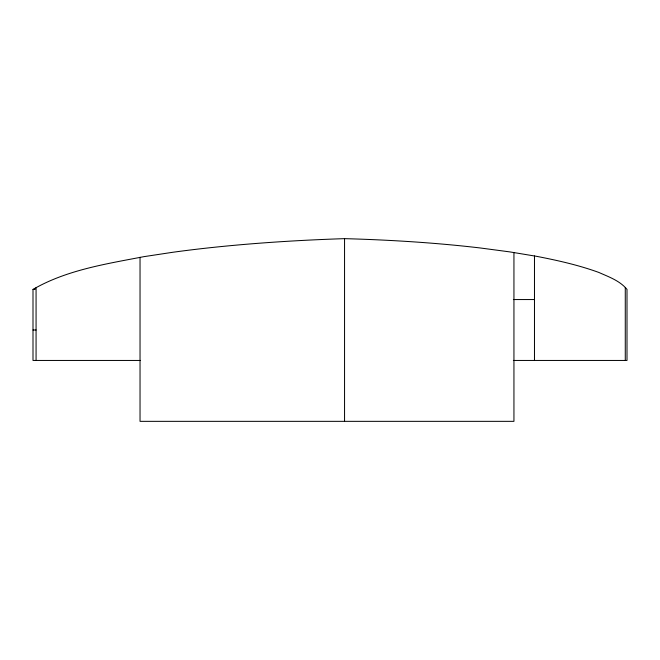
<?xml version="1.0" encoding="UTF-8"?>
<svg xmlns="http://www.w3.org/2000/svg" width="660" height="660" viewBox="0 0 660 660"><rect width="100%" height="100%" fill="white"/><g stroke="black" fill="none" stroke-linecap="round" stroke-linejoin="round"><path stroke-width="0.99" d="M140.464 360.451L33 360.451L33 289.402C66.718 269.923 106.161 263.942 143.88 256.658L172.788 252.277A394.325 69.316 0 0 1 344.545 238.648A333.094 58.559 0 0 1 480.315 247.978L509.718 251.881L536.563 256.327C557.609 260.395 578.581 265.097 598.76 272.415C608.751 276.862 619.831 280.706 627 289.402L627 360.451L513.373 360.451M33 289.402L35.046 289.402M513.373 299.549L534.476 299.549M33 330L36.069 330M625.276 287.595L625.276 360.451M534.476 255.948L534.476 360.451M513.942 252.574L513.942 421.344L140.036 421.344L140.036 257.301M344.553 238.656L344.553 421.344M36.069 287.595L36.069 360.451"/></g></svg>
